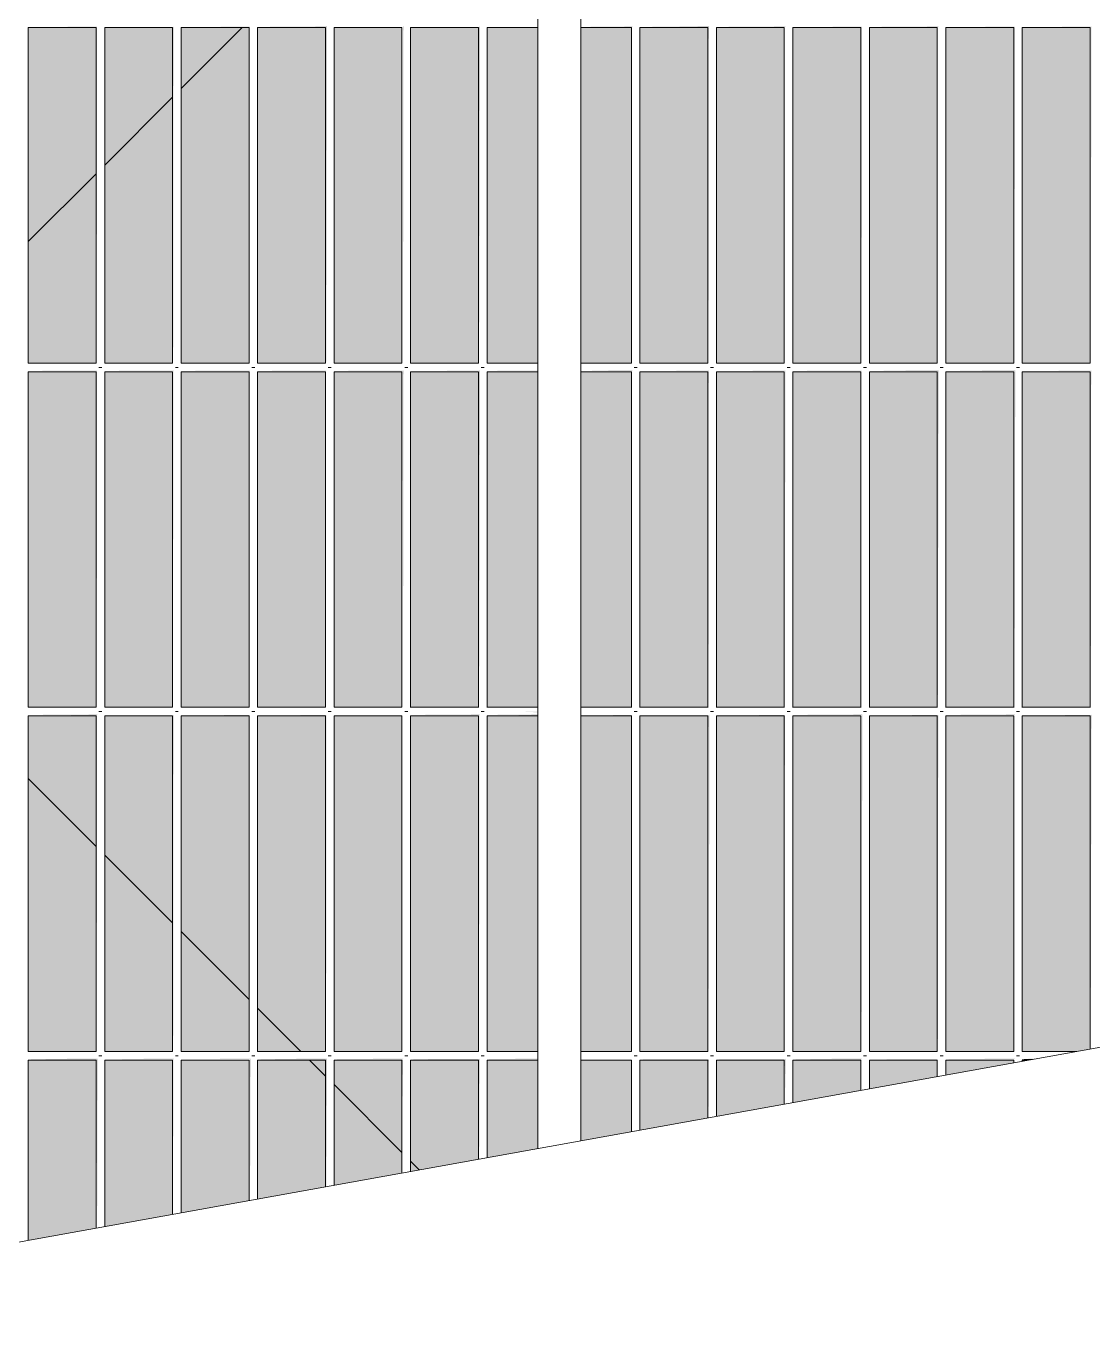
# Model space of a CAD drawing. Header units: metres. Extents: x -14 to 130, y -38 to 4.
# Drawn here: x 107.777 to 108.397, y -31.752 to -30.995 of the extents above; entities that cross this region are included whole.
import ezdxf

# ---------------------------------------------------------------- set-up
doc = ezdxf.new("R2010")
doc.units = ezdxf.units.M
doc.header["$MEASUREMENT"] = 0
for name, color, linetype in [('A-Ost_Ansicht Ost PP_2_110 Wand Aussen', 7, 'Continuous'), ('A-Ost_Ansicht Ost PP_2_140 Geländer transparent', 7, 'Continuous'), ('A-Ost_Ansicht Ost PP_2_717 Außen Ausstattung', 7, 'Continuous')]:
    doc.layers.add(name, color=color, linetype=linetype)

msp = doc.modelspace()

# ---------------------------------------------------------------- hatches: boundary and pattern name
at = {"layer": 'A-Ost_Ansicht Ost PP_2_140 Geländer transparent', "linetype": 'Continuous', "lineweight": 0, "true_color": 0x000000}
for points in [[(107.81784, -30.99623), (107.77837, -30.99623), (107.77837, -31.19123), (107.81784, -31.19123)], [(107.82284, -30.99623), (107.82284, -31.19123), (107.8623, -31.19123), (107.8623, -30.99623)], [(107.8673, -30.99623), (107.8673, -31.19123), (107.90677, -31.19123), (107.90677, -30.99623)], [(107.95123, -30.99623), (107.91177, -30.99623), (107.91177, -31.19123), (107.95123, -31.19123)], [(107.99569, -30.99623), (107.95623, -30.99623), (107.95623, -31.19123), (107.99569, -31.19123)], [(108.04016, -30.99623), (108.00069, -30.99623), (108.00069, -31.19123), (108.04016, -31.19123)], [(108.07461, -30.99623), (108.04516, -30.99623), (108.04516, -31.19123), (108.07461, -31.19123)], [(108.12909, -30.99623), (108.09963, -30.99623), (108.09963, -31.19123), (108.12909, -31.19123)], [(108.17355, -30.99623), (108.13409, -30.99623), (108.13409, -31.19123), (108.17355, -31.19123)], [(108.21802, -30.99623), (108.17855, -30.99623), (108.17855, -31.19123), (108.21802, -31.19123)], [(108.26248, -30.99623), (108.22302, -30.99623), (108.22302, -31.19123), (108.26248, -31.19123)], [(108.26748, -30.99623), (108.26748, -31.19123), (108.30694, -31.19123), (108.30694, -30.99623)], [(108.35141, -30.99623), (108.31194, -30.99623), (108.31194, -31.19123), (108.35141, -31.19123)], [(108.35641, -31.19123), (108.39587, -31.19123), (108.39587, -30.99623), (108.35641, -30.99623)], [(107.77837, -31.39123), (107.81784, -31.39123), (107.81784, -31.19623), (107.77837, -31.19623)], [(107.82284, -31.19623), (107.82284, -31.39123), (107.8623, -31.39123), (107.8623, -31.19623)], [(107.90677, -31.19623), (107.8673, -31.19623), (107.8673, -31.39123), (107.90677, -31.39123)], [(107.91177, -31.39123), (107.95123, -31.39123), (107.95123, -31.19623), (107.91177, -31.19623)], [(107.99569, -31.19623), (107.95623, -31.19623), (107.95623, -31.39123), (107.99569, -31.39123)], [(108.00069, -31.39123), (108.04016, -31.39123), (108.04016, -31.19623), (108.00069, -31.19623)], [(108.04516, -31.19623), (108.04516, -31.39123), (108.07461, -31.39123), (108.07461, -31.19623)], [(108.12909, -31.19623), (108.09963, -31.19623), (108.09963, -31.39123), (108.12909, -31.39123)], [(108.13409, -31.19623), (108.13409, -31.39123), (108.17355, -31.39123), (108.17355, -31.19623)], [(108.17855, -31.19623), (108.17855, -31.39123), (108.21802, -31.39123), (108.21802, -31.19623)], [(108.22302, -31.39123), (108.26248, -31.39123), (108.26248, -31.19623), (108.22302, -31.19623)], [(108.30694, -31.19623), (108.26748, -31.19623), (108.26748, -31.39123), (108.30694, -31.39123)], [(108.31194, -31.39123), (108.35141, -31.39123), (108.35141, -31.19623), (108.31194, -31.19623)], [(108.35641, -31.39123), (108.39587, -31.39123), (108.39587, -31.19623), (108.35641, -31.19623)], [(107.77837, -31.59123), (107.81784, -31.59123), (107.81784, -31.39623), (107.77837, -31.39623)], [(107.82284, -31.39623), (107.82284, -31.59123), (107.8623, -31.59123), (107.8623, -31.39623)], [(107.8673, -31.39623), (107.8673, -31.59123), (107.90677, -31.59123), (107.90677, -31.39623)], [(107.91177, -31.39623), (107.91177, -31.59123), (107.95123, -31.59123), (107.95123, -31.39623)], [(107.95623, -31.59123), (107.99569, -31.59123), (107.99569, -31.39623), (107.95623, -31.39623)], [(108.04016, -31.39623), (108.00069, -31.39623), (108.00069, -31.59123), (108.04016, -31.59123)], [(108.04516, -31.59123), (108.07461, -31.59123), (108.07461, -31.39623), (108.04516, -31.39623)], [(108.12909, -31.39623), (108.09963, -31.39623), (108.09963, -31.59123), (108.12909, -31.59123)], [(108.13409, -31.59123), (108.17355, -31.59123), (108.17355, -31.39623), (108.13409, -31.39623)], [(108.17855, -31.59123), (108.21802, -31.59123), (108.21802, -31.39623), (108.17855, -31.39623)], [(108.26248, -31.39623), (108.22302, -31.39623), (108.22302, -31.59123), (108.26248, -31.59123)], [(108.30694, -31.39623), (108.26748, -31.39623), (108.26748, -31.59123), (108.30694, -31.59123)], [(108.35141, -31.39623), (108.31194, -31.39623), (108.31194, -31.59123), (108.35141, -31.59123)], [(108.39587, -31.39623), (108.35641, -31.39623), (108.35641, -31.59123), (108.38786, -31.59123), (108.39587, -31.58979)], [(107.81784, -31.59623), (107.77837, -31.59623), (107.77837, -31.70094), (107.81784, -31.69383)], [(107.82284, -31.59623), (107.82284, -31.69293), (107.8623, -31.68583), (107.8623, -31.59623)], [(107.90677, -31.59623), (107.8673, -31.59623), (107.8673, -31.68493), (107.90677, -31.67783)], [(107.95123, -31.59623), (107.91177, -31.59623), (107.91177, -31.67693), (107.95123, -31.66982)], [(107.95623, -31.59623), (107.95623, -31.66892), (107.99569, -31.66182), (107.99569, -31.59623)], [(108.00069, -31.59623), (108.00069, -31.66092), (108.04016, -31.65382), (108.04016, -31.59623)], [(108.04516, -31.59623), (108.04516, -31.65292), (108.07461, -31.64761), (108.07461, -31.59623)], [(108.09963, -31.64311), (108.12909, -31.63781), (108.12909, -31.59623), (108.09963, -31.59623)], [(108.17355, -31.59623), (108.13409, -31.59623), (108.13409, -31.63691), (108.17355, -31.6298)], [(108.21802, -31.59623), (108.17855, -31.59623), (108.17855, -31.6289), (108.21802, -31.6218)], [(108.22302, -31.6209), (108.26248, -31.6138), (108.26248, -31.59623), (108.22302, -31.59623)], [(108.26748, -31.59623), (108.26748, -31.6129), (108.30694, -31.60579), (108.30694, -31.59623)], [(108.35141, -31.59623), (108.31194, -31.59623), (108.31194, -31.60489), (108.35141, -31.59779)], [(108.35641, -31.59623), (108.35641, -31.59689), (108.36008, -31.59623)]]:
    msp.add_hatch(color=18, dxfattribs=at).paths.add_polyline_path(points)
at = {"layer": 'A-Ost_Ansicht Ost PP_2_717 Außen Ausstattung', "linetype": 'Continuous', "lineweight": 0, "true_color": 0x000000}
for points in [[(107.77748, -30.99534), (107.81842, -30.99564)], [(107.81842, -30.99564), (107.77779, -30.99564), (107.81817, -30.99589)], [(107.77804, -30.99589), (107.81799, -30.99608)], [(107.81799, -30.99608), (107.77822, -30.99608), (107.81788, -30.99619)], [(107.81788, -30.99619), (107.81788, -31.19127), (107.81799, -30.99608)], [(107.81799, -30.99608), (107.81799, -31.19138), (107.81817, -30.99589)], [(107.81817, -30.99589), (107.81817, -31.19156), (107.81842, -30.99564)], [(107.81873, -30.99534), (107.81842, -31.19181)], [(107.82194, -30.99534), (107.86289, -30.99564)], [(107.82225, -30.99564), (107.86264, -30.99589)], [(107.8225, -30.99589), (107.86245, -30.99608)], [(107.82269, -30.99608), (107.86234, -30.99619)], [(107.86234, -31.19127), (107.86245, -30.99608)], [(107.86245, -30.99608), (107.86245, -31.19138), (107.86264, -30.99589)], [(107.86264, -30.99589), (107.86264, -31.19156), (107.86289, -30.99564)], [(107.86289, -31.19181), (107.86319, -30.99534)], [(107.86641, -30.99534), (107.90735, -30.99564)], [(107.90735, -30.99564), (107.86672, -30.99564), (107.9071, -30.99589)], [(107.9071, -30.99589), (107.86697, -30.99589), (107.90692, -30.99608)], [(107.90692, -30.99608), (107.86715, -30.99608), (107.9068, -30.99619)], [(107.9068, -31.19127), (107.90692, -30.99608)], [(107.9071, -30.99589), (107.90692, -31.19138)], [(107.90735, -30.99564), (107.9071, -31.19156)], [(107.90766, -30.99534), (107.90735, -31.19181)], [(107.95212, -30.99534), (107.91087, -30.99534), (107.95181, -30.99564)], [(107.91118, -30.99564), (107.95156, -30.99589)], [(107.91143, -30.99589), (107.95138, -30.99608)], [(107.95138, -30.99608), (107.91161, -30.99608), (107.95127, -30.99619)], [(107.95127, -31.19127), (107.95138, -30.99608)], [(107.95138, -30.99608), (107.95138, -31.19138), (107.95156, -30.99589)], [(107.95156, -30.99589), (107.95156, -31.19156), (107.95181, -30.99564)], [(107.95181, -30.99564), (107.95181, -31.19181), (107.95212, -30.99534)], [(107.95534, -30.99534), (107.99628, -30.99564)], [(107.95564, -30.99564), (107.99603, -30.99589)], [(107.95589, -30.99589), (107.99584, -30.99608)], [(107.95608, -30.99608), (107.99573, -30.99619)], [(107.99573, -30.99619), (107.99573, -31.19127), (107.99584, -30.99608)], [(107.99603, -30.99589), (107.99584, -31.19138)], [(107.99628, -30.99564), (107.99603, -31.19156)], [(107.99628, -30.99564), (107.99628, -31.19181), (107.99659, -30.99534)], [(107.9998, -30.99534), (108.04074, -30.99564)], [(108.00011, -30.99564), (108.04049, -30.99589)], [(108.00036, -30.99589), (108.04031, -30.99608)], [(108.00054, -30.99608), (108.0402, -30.99619)], [(108.0402, -30.99619), (108.0402, -31.19127), (108.04031, -30.99608)], [(108.04049, -30.99589), (108.04031, -31.19138)], [(108.04049, -30.99589), (108.04049, -31.19156), (108.04074, -30.99564)], [(108.04074, -30.99564), (108.04074, -31.19181), (108.04105, -30.99534)], [(108.04426, -30.99534), (108.07461, -30.99564)], [(108.04457, -30.99564), (108.07461, -30.99589)], [(108.07461, -30.99589), (108.04482, -30.99589), (108.07461, -30.99608)], [(108.04501, -30.99608), (108.07461, -30.99619)], [(108.12998, -30.99534), (108.09962, -30.99534), (108.12967, -30.99564)], [(108.09962, -30.99564), (108.12942, -30.99589)], [(108.12942, -30.99589), (108.09962, -30.99589), (108.12924, -30.99608)], [(108.09962, -30.99608), (108.12913, -30.99619)], [(108.12924, -30.99608), (108.12913, -31.19127)], [(108.12924, -31.19138), (108.12942, -30.99589)], [(108.12967, -30.99564), (108.12942, -31.19156)], [(108.12998, -30.99534), (108.12967, -31.19181)], [(108.17444, -30.99534), (108.13319, -30.99534), (108.17414, -30.99564)], [(108.17414, -30.99564), (108.1335, -30.99564), (108.17389, -30.99589)], [(108.13375, -30.99589), (108.1737, -30.99608)], [(108.13394, -30.99608), (108.17359, -30.99619)], [(108.1737, -30.99608), (108.17359, -31.19127)], [(108.1737, -30.99608), (108.1737, -31.19138), (108.17389, -30.99589)], [(108.17389, -30.99589), (108.17389, -31.19156), (108.17414, -30.99564)], [(108.17414, -31.19181), (108.17444, -30.99534)], [(108.21891, -30.99534), (108.17766, -30.99534), (108.2186, -30.99564)], [(108.17797, -30.99564), (108.21835, -30.99589)], [(108.17822, -30.99589), (108.21817, -30.99608)], [(108.21817, -30.99608), (108.1784, -30.99608), (108.21805, -30.99619)], [(108.21805, -31.19127), (108.21817, -30.99608)], [(108.21835, -30.99589), (108.21817, -31.19138)], [(108.2186, -30.99564), (108.21835, -31.19156)], [(108.21891, -30.99534), (108.2186, -31.19181)], [(108.22212, -30.99534), (108.26306, -30.99564)], [(108.26306, -30.99564), (108.22243, -30.99564), (108.26281, -30.99589)], [(108.26281, -30.99589), (108.22268, -30.99589), (108.26263, -30.99608)], [(108.22286, -30.99608), (108.26252, -30.99619)], [(108.26252, -31.19127), (108.26263, -30.99608)], [(108.26263, -30.99608), (108.26263, -31.19138), (108.26281, -30.99589)], [(108.26281, -30.99589), (108.26281, -31.19156), (108.26306, -30.99564)], [(108.26306, -31.19181), (108.26337, -30.99534)], [(108.30784, -30.99534), (108.26659, -30.99534), (108.30753, -30.99564)], [(108.26689, -30.99564), (108.30728, -30.99589)], [(108.30728, -30.99589), (108.26714, -30.99589), (108.30709, -30.99608)], [(108.26733, -30.99608), (108.30698, -30.99619)], [(108.30698, -31.19127), (108.30709, -30.99608)], [(108.30728, -30.99589), (108.30709, -31.19138)], [(108.30753, -30.99564), (108.30728, -31.19156)], [(108.30784, -30.99534), (108.30753, -31.19181)], [(108.31105, -30.99534), (108.35199, -30.99564)], [(108.35199, -30.99564), (108.31136, -30.99564), (108.35174, -30.99589)], [(108.35174, -30.99589), (108.31161, -30.99589), (108.35156, -30.99608)], [(108.35156, -30.99608), (108.31179, -30.99608), (108.35145, -30.99619)], [(108.35145, -31.19127), (108.35156, -30.99608)], [(108.35156, -30.99608), (108.35156, -31.19138), (108.35174, -30.99589)], [(108.35174, -30.99589), (108.35174, -31.19156), (108.35199, -30.99564)], [(108.35199, -31.19181), (108.3523, -30.99534)], [(108.35551, -30.99534), (108.39646, -30.99564)], [(108.39646, -30.99564), (108.35582, -30.99564), (108.39621, -30.99589)], [(108.39621, -30.99589), (108.35607, -30.99589), (108.39602, -30.99608)], [(108.35626, -30.99608), (108.39591, -30.99619)], [(108.39602, -30.99608), (108.39591, -31.19127)], [(108.39621, -30.99589), (108.39602, -31.19138)], [(108.39646, -30.99564), (108.39621, -31.19156)], [(108.39646, -30.99564), (108.39646, -31.19181), (108.39676, -30.99534)], [(108.06254, -31.19127), (108.07461, -31.19138)], [(108.06296, -31.19138), (108.07461, -31.19156)], [(108.06335, -31.19156), (108.07461, -31.19181)], [(108.06371, -31.19181), (108.07461, -31.19212)], [(108.06402, -31.19212), (108.07461, -31.19248)], [(108.06427, -31.19248), (108.07461, -31.19287)], [(108.06445, -31.19287), (108.07461, -31.1933)], [(108.06456, -31.1933), (108.07461, -31.19373)], [(108.06456, -31.19416), (108.07461, -31.19458)], [(108.0646, -31.19373), (108.07461, -31.19416)], [(107.77748, -31.19534), (107.81842, -31.19564)], [(107.81842, -31.19564), (107.77779, -31.19564), (107.81817, -31.19589)], [(107.81817, -31.19589), (107.77804, -31.19589), (107.81799, -31.19608)], [(107.81799, -31.19608), (107.77822, -31.19608), (107.81788, -31.19619)], [(107.81788, -31.39127), (107.81799, -31.19608)], [(107.81799, -31.19608), (107.81799, -31.39138), (107.81817, -31.19589)], [(107.81817, -31.19589), (107.81817, -31.39156), (107.81842, -31.19564)], [(107.81873, -31.19534), (107.81842, -31.39181)], [(107.82194, -31.19534), (107.86289, -31.19564)], [(107.86289, -31.19564), (107.82225, -31.19564), (107.86264, -31.19589)], [(107.86264, -31.19589), (107.8225, -31.19589), (107.86245, -31.19608)], [(107.86245, -31.19608), (107.82269, -31.19608), (107.86234, -31.19619)], [(107.86245, -31.19608), (107.86234, -31.39127)], [(107.86264, -31.19589), (107.86245, -31.39138)], [(107.86289, -31.19564), (107.86264, -31.39156)], [(107.86289, -31.19564), (107.86289, -31.39181), (107.86319, -31.19534)], [(107.86641, -31.19534), (107.90735, -31.19564)], [(107.90735, -31.19564), (107.86672, -31.19564), (107.9071, -31.19589)], [(107.9071, -31.19589), (107.86697, -31.19589), (107.90692, -31.19608)], [(107.90692, -31.19608), (107.86715, -31.19608), (107.9068, -31.19619)], [(107.9068, -31.39127), (107.90692, -31.19608)], [(107.90692, -31.19608), (107.90692, -31.39138), (107.9071, -31.19589)], [(107.90735, -31.19564), (107.9071, -31.39156)], [(107.90735, -31.39181), (107.90766, -31.19534)], [(107.91087, -31.19534), (107.95181, -31.19564)], [(107.95181, -31.19564), (107.91118, -31.19564), (107.95156, -31.19589)], [(107.91143, -31.19589), (107.95138, -31.19608)], [(107.91161, -31.19608), (107.95127, -31.19619)], [(107.95127, -31.39127), (107.95138, -31.19608)], [(107.95138, -31.19608), (107.95138, -31.39138), (107.95156, -31.19589)], [(107.95156, -31.39156), (107.95181, -31.19564)], [(107.95181, -31.39181), (107.95212, -31.19534)], [(107.95534, -31.19534), (107.99628, -31.19564)], [(107.99628, -31.19564), (107.95564, -31.19564), (107.99603, -31.19589)], [(107.99603, -31.19589), (107.95589, -31.19589), (107.99584, -31.19608)], [(107.99584, -31.19608), (107.95608, -31.19608), (107.99573, -31.19619)], [(107.99573, -31.39127), (107.99584, -31.19608)], [(107.99584, -31.39138), (107.99603, -31.19589)], [(107.99603, -31.19589), (107.99603, -31.39156), (107.99628, -31.19564)], [(107.99628, -31.19564), (107.99628, -31.39181), (107.99659, -31.19534)], [(108.04105, -31.19534), (107.9998, -31.19534), (108.04074, -31.19564)], [(108.00011, -31.19564), (108.04049, -31.19589)], [(108.00036, -31.19589), (108.04031, -31.19608)], [(108.00054, -31.19608), (108.0402, -31.19619)], [(108.04031, -31.19608), (108.0402, -31.39127)], [(108.04049, -31.19589), (108.04031, -31.39138)], [(108.04049, -31.19589), (108.04049, -31.39156), (108.04074, -31.19564)], [(108.04074, -31.19564), (108.04074, -31.39181), (108.04105, -31.19534)], [(108.04426, -31.19534), (108.07461, -31.19564)], [(108.07461, -31.19564), (108.04457, -31.19564), (108.07461, -31.19589)], [(108.07461, -31.19589), (108.04482, -31.19589), (108.07461, -31.19608)], [(108.07461, -31.19608), (108.04501, -31.19608), (108.07461, -31.19619)], [(108.06426, -31.19498), (108.07462, -31.19533)], [(108.06445, -31.19458), (108.07461, -31.19498)], [(108.12998, -31.19534), (108.09962, -31.19534), (108.12967, -31.19564)], [(108.12967, -31.19564), (108.09962, -31.19564), (108.12942, -31.19589)], [(108.12942, -31.19589), (108.09962, -31.19589), (108.12924, -31.19608)], [(108.12924, -31.19608), (108.09962, -31.19608), (108.12913, -31.19619)], [(108.12913, -31.19619), (108.12913, -31.39127), (108.12924, -31.19608)], [(108.12924, -31.19608), (108.12924, -31.39138), (108.12942, -31.19589)], [(108.12967, -31.19564), (108.12942, -31.39156)], [(108.12967, -31.39181), (108.12998, -31.19534)], [(108.17444, -31.19534), (108.13319, -31.19534), (108.17414, -31.19564)], [(108.1335, -31.19564), (108.17389, -31.19589)], [(108.13375, -31.19589), (108.1737, -31.19608)], [(108.13394, -31.19608), (108.17359, -31.19619)], [(108.17359, -31.39127), (108.1737, -31.19608)], [(108.17389, -31.19589), (108.1737, -31.39138)], [(108.17389, -31.19589), (108.17389, -31.39156), (108.17414, -31.19564)], [(108.17414, -31.39181), (108.17444, -31.19534)], [(108.21891, -31.19534), (108.17766, -31.19534), (108.2186, -31.19564)], [(108.17797, -31.19564), (108.21835, -31.19589)], [(108.21835, -31.19589), (108.17822, -31.19589), (108.21817, -31.19608)], [(108.21817, -31.19608), (108.1784, -31.19608), (108.21805, -31.19619)], [(108.21805, -31.19619), (108.21805, -31.39127), (108.21817, -31.19608)], [(108.21835, -31.19589), (108.21817, -31.39138)], [(108.21835, -31.19589), (108.21835, -31.39156), (108.2186, -31.19564)], [(108.21891, -31.19534), (108.2186, -31.39181)], [(108.22212, -31.19534), (108.26306, -31.19564)], [(108.26306, -31.19564), (108.22243, -31.19564), (108.26281, -31.19589)], [(108.22268, -31.19589), (108.26263, -31.19608)], [(108.26263, -31.19608), (108.22286, -31.19608), (108.26252, -31.19619)], [(108.26252, -31.19619), (108.26252, -31.39127), (108.26263, -31.19608)], [(108.26263, -31.19608), (108.26263, -31.39138), (108.26281, -31.19589)], [(108.26306, -31.19564), (108.26281, -31.39156)], [(108.26306, -31.39181), (108.26337, -31.19534)], [(108.30784, -31.19534), (108.26659, -31.19534), (108.30753, -31.19564)], [(108.30753, -31.19564), (108.26689, -31.19564), (108.30728, -31.19589)], [(108.26714, -31.19589), (108.30709, -31.19608)], [(108.26733, -31.19608), (108.30698, -31.19619)], [(108.30698, -31.39127), (108.30709, -31.19608)], [(108.30728, -31.19589), (108.30709, -31.39138)], [(108.30728, -31.19589), (108.30728, -31.39156), (108.30753, -31.19564)], [(108.30753, -31.19564), (108.30753, -31.39181), (108.30784, -31.19534)], [(108.3523, -31.19534), (108.31105, -31.19534), (108.35199, -31.19564)], [(108.35199, -31.19564), (108.31136, -31.19564), (108.35174, -31.19589)], [(108.35174, -31.19589), (108.31161, -31.19589), (108.35156, -31.19608)], [(108.35156, -31.19608), (108.31179, -31.19608), (108.35145, -31.19619)], [(108.35145, -31.39127), (108.35156, -31.19608)], [(108.35156, -31.19608), (108.35156, -31.39138), (108.35174, -31.19589)], [(108.35174, -31.39156), (108.35199, -31.19564)], [(108.35199, -31.19564), (108.35199, -31.39181), (108.3523, -31.19534)], [(108.39676, -31.19534), (108.35551, -31.19534), (108.39646, -31.19564)], [(108.35582, -31.19564), (108.39621, -31.19589)], [(108.39621, -31.19589), (108.35607, -31.19589), (108.39602, -31.19608)], [(108.39602, -31.19608), (108.35626, -31.19608), (108.39591, -31.19619)], [(108.39591, -31.19619), (108.39591, -31.39127), (108.39602, -31.19608)], [(108.39621, -31.19589), (108.39602, -31.39138)], [(108.39621, -31.19589), (108.39621, -31.39156), (108.39646, -31.19564)], [(108.39646, -31.39181), (108.39676, -31.19534)], [(107.81873, -31.39534), (107.77748, -31.39534), (107.81842, -31.39564)], [(107.81842, -31.39564), (107.77779, -31.39564), (107.81817, -31.39589)], [(107.77804, -31.39589), (107.81799, -31.39608)], [(107.81799, -31.39608), (107.77822, -31.39608), (107.81788, -31.39619)], [(107.81788, -31.39619), (107.81788, -31.59127), (107.81799, -31.39608)], [(107.81799, -31.59138), (107.81817, -31.39589)], [(107.81817, -31.39589), (107.81817, -31.59156), (107.81842, -31.39564)], [(107.81873, -31.39534), (107.81842, -31.59181)], [(107.82194, -31.39534), (107.86289, -31.39564)], [(107.82225, -31.39564), (107.86264, -31.39589)], [(107.8225, -31.39589), (107.86245, -31.39608)], [(107.86245, -31.39608), (107.82269, -31.39608), (107.86234, -31.39619)], [(107.86234, -31.39619), (107.86234, -31.59127), (107.86245, -31.39608)], [(107.86245, -31.59138), (107.86264, -31.39589)], [(107.86264, -31.39589), (107.86264, -31.59156), (107.86289, -31.39564)], [(107.86289, -31.59181), (107.86319, -31.39534)], [(107.86641, -31.39534), (107.90735, -31.39564)], [(107.90735, -31.39564), (107.86672, -31.39564), (107.9071, -31.39589)], [(107.9071, -31.39589), (107.86697, -31.39589), (107.90692, -31.39608)], [(107.86715, -31.39608), (107.9068, -31.39619)], [(107.9068, -31.39619), (107.9068, -31.59127), (107.90692, -31.39608)], [(107.90692, -31.59138), (107.9071, -31.39589)], [(107.90735, -31.39564), (107.9071, -31.59156)], [(107.90766, -31.39534), (107.90735, -31.59181)], [(107.91087, -31.39534), (107.95181, -31.39564)], [(107.95181, -31.39564), (107.91118, -31.39564), (107.95156, -31.39589)], [(107.95156, -31.39589), (107.91143, -31.39589), (107.95138, -31.39608)], [(107.95138, -31.39608), (107.91161, -31.39608), (107.95127, -31.39619)], [(107.95127, -31.39619), (107.95127, -31.59127), (107.95138, -31.39608)], [(107.95138, -31.59138), (107.95156, -31.39589)], [(107.95156, -31.39589), (107.95156, -31.59156), (107.95181, -31.39564)], [(107.95212, -31.39534), (107.95181, -31.59181)], [(107.95534, -31.39534), (107.99628, -31.39564)], [(107.95564, -31.39564), (107.99603, -31.39589)], [(107.99603, -31.39589), (107.95589, -31.39589), (107.99584, -31.39608)], [(107.95608, -31.39608), (107.99573, -31.39619)], [(107.99573, -31.59127), (107.99584, -31.39608)], [(107.99584, -31.59138), (107.99603, -31.39589)], [(107.99628, -31.39564), (107.99603, -31.59156)], [(107.99659, -31.39534), (107.99628, -31.59181)], [(108.04105, -31.39534), (107.9998, -31.39534), (108.04074, -31.39564)], [(108.00011, -31.39564), (108.04049, -31.39589)], [(108.04049, -31.39589), (108.00036, -31.39589), (108.04031, -31.39608)], [(108.04031, -31.39608), (108.00054, -31.39608), (108.0402, -31.39619)], [(108.0402, -31.39619), (108.0402, -31.59127), (108.04031, -31.39608)], [(108.04049, -31.39589), (108.04031, -31.59138)], [(108.04049, -31.39589), (108.04049, -31.59156), (108.04074, -31.39564)], [(108.04074, -31.59181), (108.04105, -31.39534)], [(108.07461, -31.39534), (108.04426, -31.39534), (108.07461, -31.39564)], [(108.07461, -31.39564), (108.04457, -31.39564), (108.07461, -31.39589)], [(108.04482, -31.39589), (108.07461, -31.39608)], [(108.07461, -31.39608), (108.04501, -31.39608), (108.07461, -31.39619)], [(108.06254, -31.39127), (108.07461, -31.39138)], [(108.06296, -31.39138), (108.07461, -31.39156)], [(108.06335, -31.39156), (108.07461, -31.39181)], [(108.06371, -31.39181), (108.07461, -31.39212)], [(108.06402, -31.39212), (108.07461, -31.39248)], [(108.06427, -31.39248), (108.07461, -31.39287)], [(108.06427, -31.39498), (108.07461, -31.39533)], [(108.06445, -31.39287), (108.07461, -31.3933)], [(108.06445, -31.39458), (108.07461, -31.39498)], [(108.06456, -31.39416), (108.07461, -31.39458)], [(108.06456, -31.3933), (108.07461, -31.39373)], [(108.07461, -31.39373), (108.0646, -31.39373), (108.07461, -31.39416)], [(108.09962, -31.39534), (108.12967, -31.39564)], [(108.12967, -31.39564), (108.09962, -31.39564), (108.12942, -31.39589)], [(108.09962, -31.39589), (108.12924, -31.39608)], [(108.09962, -31.39608), (108.12913, -31.39619)], [(108.12913, -31.59127), (108.12924, -31.39608)], [(108.12924, -31.39608), (108.12924, -31.59138), (108.12942, -31.39589)], [(108.12942, -31.59156), (108.12967, -31.39564)], [(108.12967, -31.59181), (108.12998, -31.39534)], [(108.13319, -31.39534), (108.17414, -31.39564)], [(108.1335, -31.39564), (108.17389, -31.39589)], [(108.17389, -31.39589), (108.13375, -31.39589), (108.1737, -31.39608)], [(108.13394, -31.39608), (108.17359, -31.39619)], [(108.17359, -31.39619), (108.17359, -31.59127), (108.1737, -31.39608)], [(108.17389, -31.39589), (108.1737, -31.59138)], [(108.17389, -31.39589), (108.17389, -31.59156), (108.17414, -31.39564)], [(108.17414, -31.39564), (108.17414, -31.59181), (108.17444, -31.39534)], [(108.17766, -31.39534), (108.2186, -31.39564)], [(108.2186, -31.39564), (108.17797, -31.39564), (108.21835, -31.39589)], [(108.17822, -31.39589), (108.21817, -31.39608)], [(108.21817, -31.39608), (108.1784, -31.39608), (108.21805, -31.39619)], [(108.21805, -31.59127), (108.21817, -31.39608)], [(108.21817, -31.39608), (108.21817, -31.59138), (108.21835, -31.39589)], [(108.21835, -31.59156), (108.2186, -31.39564)], [(108.21891, -31.39534), (108.2186, -31.59181)], [(108.26337, -31.39534), (108.22212, -31.39534), (108.26306, -31.39564)], [(108.22243, -31.39564), (108.26281, -31.39589)], [(108.22268, -31.39589), (108.26263, -31.39608)], [(108.26263, -31.39608), (108.22286, -31.39608), (108.26252, -31.39619)], [(108.26252, -31.59127), (108.26263, -31.39608)], [(108.26263, -31.59138), (108.26281, -31.39589)], [(108.26281, -31.59156), (108.26306, -31.39564)], [(108.26306, -31.39564), (108.26306, -31.59181), (108.26337, -31.39534)], [(108.26659, -31.39534), (108.30753, -31.39564)], [(108.30753, -31.39564), (108.26689, -31.39564), (108.30728, -31.39589)], [(108.30728, -31.39589), (108.26714, -31.39589), (108.30709, -31.39608)], [(108.26733, -31.39608), (108.30698, -31.39619)], [(108.30698, -31.39619), (108.30698, -31.59127), (108.30709, -31.39608)], [(108.30728, -31.39589), (108.30709, -31.59138)], [(108.30728, -31.39589), (108.30728, -31.59156), (108.30753, -31.39564)], [(108.30753, -31.59181), (108.30784, -31.39534)], [(108.3523, -31.39534), (108.31105, -31.39534), (108.35199, -31.39564)], [(108.31136, -31.39564), (108.35174, -31.39589)], [(108.35174, -31.39589), (108.31161, -31.39589), (108.35156, -31.39608)], [(108.35156, -31.39608), (108.31179, -31.39608), (108.35145, -31.39619)], [(108.35145, -31.59127), (108.35156, -31.39608)], [(108.35174, -31.39589), (108.35156, -31.59138)], [(108.35199, -31.39564), (108.35174, -31.59156)], [(108.35199, -31.59181), (108.3523, -31.39534)], [(108.35551, -31.39534), (108.39646, -31.39564)], [(108.39646, -31.39564), (108.35582, -31.39564), (108.39621, -31.39589)], [(108.35607, -31.39589), (108.39602, -31.39608)], [(108.39602, -31.39608), (108.35626, -31.39608), (108.39591, -31.39619)], [(108.39591, -31.58978), (108.39602, -31.39608)], [(108.39602, -31.39608), (108.39602, -31.58976), (108.39621, -31.39589)], [(108.39621, -31.39589), (108.39621, -31.58973), (108.39646, -31.39564)], [(108.39646, -31.39564), (108.39646, -31.58968), (108.39676, -31.39534)], [(107.81873, -31.59534), (107.77748, -31.59534), (107.81842, -31.59564)], [(107.81842, -31.59564), (107.77779, -31.59564), (107.81817, -31.59589)], [(107.81817, -31.59589), (107.81817, -31.69377), (107.81842, -31.59564)], [(107.81842, -31.59564), (107.81842, -31.69373), (107.81873, -31.59534)], [(107.86319, -31.59534), (107.82194, -31.59534), (107.86289, -31.59564)], [(107.86289, -31.59564), (107.82225, -31.59564), (107.86264, -31.59589)], [(107.86289, -31.59564), (107.86264, -31.68577)], [(107.86289, -31.59564), (107.86289, -31.68572), (107.86319, -31.59534)], [(107.90766, -31.59534), (107.86641, -31.59534), (107.90735, -31.59564)], [(107.86672, -31.59564), (107.9071, -31.59589)], [(107.90735, -31.59564), (107.9071, -31.67777)], [(107.90735, -31.59564), (107.90735, -31.67772), (107.90766, -31.59534)], [(107.95212, -31.59534), (107.91087, -31.59534), (107.95181, -31.59564)], [(107.95181, -31.59564), (107.91118, -31.59564), (107.95156, -31.59589)], [(107.95156, -31.59589), (107.95156, -31.66976), (107.95181, -31.59564)], [(107.95181, -31.59564), (107.95181, -31.66972), (107.95212, -31.59534)], [(107.99659, -31.59534), (107.95534, -31.59534), (107.99628, -31.59564)], [(107.95564, -31.59564), (107.99603, -31.59589)], [(107.99603, -31.59589), (107.99603, -31.66176), (107.99628, -31.59564)], [(107.99659, -31.59534), (107.99628, -31.66171)], [(107.9998, -31.59534), (108.04074, -31.59564)], [(108.04074, -31.59564), (108.00011, -31.59564), (108.04049, -31.59589)], [(108.04074, -31.59564), (108.04049, -31.65375)], [(108.04074, -31.59564), (108.04074, -31.65371), (108.04105, -31.59534)], [(108.07461, -31.59534), (108.04426, -31.59534), (108.07461, -31.59564)], [(108.04457, -31.59564), (108.07461, -31.59589)], [(108.06254, -31.59127), (108.07461, -31.59138)], [(108.06296, -31.59138), (108.07461, -31.59156)], [(108.06335, -31.59156), (108.07461, -31.59181)], [(108.06371, -31.59181), (108.07461, -31.59212)], [(108.06402, -31.59212), (108.07461, -31.59248)], [(108.06427, -31.59248), (108.07461, -31.59287)], [(108.06427, -31.59498), (108.07461, -31.59534)], [(108.06445, -31.59287), (108.07461, -31.5933)], [(108.06445, -31.59458), (108.07461, -31.59498)], [(108.06456, -31.5933), (108.07461, -31.59373)], [(108.06456, -31.59416), (108.07461, -31.59458)], [(108.0646, -31.59373), (108.07461, -31.59416)], [(108.09962, -31.59534), (108.12967, -31.59564)], [(108.09962, -31.59564), (108.12942, -31.59589)], [(108.12942, -31.63775), (108.12967, -31.59564)], [(108.12967, -31.6377), (108.12998, -31.59534)], [(108.13319, -31.59534), (108.17414, -31.59564)], [(108.1335, -31.59564), (108.17389, -31.59589)], [(108.17389, -31.59589), (108.17389, -31.62974), (108.17414, -31.59564)], [(108.17444, -31.59534), (108.17414, -31.6297)], [(108.17766, -31.59534), (108.2186, -31.59564)], [(108.17797, -31.59564), (108.21835, -31.59589)], [(108.21835, -31.59589), (108.21835, -31.62174), (108.2186, -31.59564)], [(108.2186, -31.59564), (108.2186, -31.6217), (108.21891, -31.59534)], [(108.26337, -31.59534), (108.22212, -31.59534), (108.26306, -31.59564)], [(108.26306, -31.59564), (108.22243, -31.59564), (108.26281, -31.59589)], [(108.26281, -31.61374), (108.26306, -31.59564)], [(108.26306, -31.61369), (108.26337, -31.59534)], [(108.26659, -31.59534), (108.30753, -31.59564)], [(108.30753, -31.59564), (108.26689, -31.59564), (108.30728, -31.59589)], [(108.30728, -31.60573), (108.30753, -31.59564)], [(108.30753, -31.60569), (108.30784, -31.59534)], [(108.3523, -31.59534), (108.31105, -31.59534), (108.35199, -31.59564)], [(108.31136, -31.59564), (108.35174, -31.59589)], [(108.35174, -31.59773), (108.35199, -31.59564)], [(108.35199, -31.59768), (108.3523, -31.59534)], [(108.36504, -31.59534), (108.35551, -31.59534), (108.36333, -31.59564)], [(108.35582, -31.59564), (108.36194, -31.59589), (108.36333, -31.59564)], [(107.81817, -31.59589), (107.77804, -31.59589), (107.81799, -31.59608)], [(107.81799, -31.59608), (107.77822, -31.59608), (107.81788, -31.59619)], [(107.81788, -31.59619), (107.81788, -31.69383), (107.81799, -31.59608)], [(107.81799, -31.59608), (107.81799, -31.69381), (107.81817, -31.59589)], [(107.8225, -31.59589), (107.86245, -31.59608)], [(107.86245, -31.59608), (107.82269, -31.59608), (107.86234, -31.59619)], [(107.86234, -31.59619), (107.86234, -31.68582), (107.86245, -31.59608)], [(107.86245, -31.59608), (107.86245, -31.6858), (107.86264, -31.59589)], [(107.86697, -31.59589), (107.90692, -31.59608)], [(107.86715, -31.59608), (107.9068, -31.59619)], [(107.9068, -31.59619), (107.9068, -31.67782), (107.90692, -31.59608)], [(107.90692, -31.59608), (107.90692, -31.6778), (107.9071, -31.59589)], [(107.95156, -31.59589), (107.91143, -31.59589), (107.95138, -31.59608)], [(107.95138, -31.59608), (107.91161, -31.59608), (107.95127, -31.59619)], [(107.95127, -31.59619), (107.95127, -31.66982), (107.95138, -31.59608)], [(107.95138, -31.59608), (107.95138, -31.6698), (107.95156, -31.59589)], [(107.99603, -31.59589), (107.95589, -31.59589), (107.99584, -31.59608)], [(107.99584, -31.59608), (107.95608, -31.59608), (107.99573, -31.59619)], [(107.99573, -31.59619), (107.99573, -31.66181), (107.99584, -31.59608)], [(107.99584, -31.59608), (107.99584, -31.66179), (107.99603, -31.59589)], [(108.04049, -31.59589), (108.00036, -31.59589), (108.04031, -31.59608)], [(108.04031, -31.59608), (108.00054, -31.59608), (108.0402, -31.59619)], [(108.0402, -31.59619), (108.0402, -31.65381), (108.04031, -31.59608)], [(108.04031, -31.59608), (108.04031, -31.65379), (108.04049, -31.59589)], [(108.07461, -31.59589), (108.04482, -31.59589), (108.07461, -31.59608)], [(108.07461, -31.59608), (108.04501, -31.59608), (108.07461, -31.59619)], [(108.09962, -31.59589), (108.12924, -31.59608)], [(108.09962, -31.59608), (108.12913, -31.59619)], [(108.12913, -31.59619), (108.12913, -31.6378), (108.12924, -31.59608)], [(108.12924, -31.63778), (108.12942, -31.59589)], [(108.17389, -31.59589), (108.13375, -31.59589), (108.1737, -31.59608)], [(108.1737, -31.59608), (108.13394, -31.59608), (108.17359, -31.59619)], [(108.17359, -31.59619), (108.17359, -31.6298), (108.1737, -31.59608)], [(108.1737, -31.59608), (108.1737, -31.62978), (108.17389, -31.59589)], [(108.21835, -31.59589), (108.17822, -31.59589), (108.21817, -31.59608)], [(108.21817, -31.59608), (108.1784, -31.59608), (108.21805, -31.59619)], [(108.21805, -31.59619), (108.21805, -31.62179), (108.21817, -31.59608)], [(108.21817, -31.59608), (108.21817, -31.62177), (108.21835, -31.59589)], [(108.26281, -31.59589), (108.22268, -31.59589), (108.26263, -31.59608)], [(108.22286, -31.59608), (108.26252, -31.59619)], [(108.26252, -31.61379), (108.26263, -31.59608)], [(108.26263, -31.61377), (108.26281, -31.59589)], [(108.26714, -31.59589), (108.30709, -31.59608)], [(108.26733, -31.59608), (108.30698, -31.59619)], [(108.30709, -31.59608), (108.30698, -31.60579)], [(108.30709, -31.60577), (108.30728, -31.59589)], [(108.35174, -31.59589), (108.31161, -31.59589), (108.35156, -31.59608)], [(108.31179, -31.59608), (108.35145, -31.59619)], [(108.35156, -31.59776), (108.35174, -31.59589)], [(108.35607, -31.59589), (108.36092, -31.59608), (108.36194, -31.59589)], [(108.35626, -31.59608), (108.36029, -31.59619), (108.36092, -31.59608)]]:
    msp.add_hatch(color=18, dxfattribs=at).paths.add_polyline_path(points)

# ---------------------------------------------------------------- linework, layer by layer
at = {"layer": 'A-Ost_Ansicht Ost PP_2_110 Wand Aussen', "color": 7, "linetype": 'Continuous', "lineweight": 18, "ltscale": 1000}
msp.add_line((111.6434, -31.00523), (107.49202, -31.75248), dxfattribs=at)
at = {"layer": 'A-Ost_Ansicht Ost PP_2_140 Geländer transparent', "color": 7, "linetype": 'Continuous', "lineweight": 18, "ltscale": 1000}
for p, q in [((107.90275, -30.99623), (107.8673, -31.03168)), ((107.8623, -31.03668), (107.82284, -31.07614)), ((107.81784, -31.08114), (107.77837, -31.12061)), ((107.81784, -31.4721), (107.77837, -31.43264)), ((107.8623, -31.51657), (107.82284, -31.4771)), ((107.90677, -31.56103), (107.8673, -31.52157)), ((107.93696, -31.59123), (107.91177, -31.56603)), ((107.95123, -31.6055), (107.94196, -31.59623)), ((107.99569, -31.64996), (107.95623, -31.6105)), ((108.00574, -31.66001), (108.00069, -31.65496))]:
    msp.add_line(p, q, dxfattribs=at)
at = {"layer": 'A-Ost_Ansicht Ost PP_2_717 Außen Ausstattung', "color": 7, "linetype": 'Continuous', "lineweight": 13, "ltscale": 1000}
for p, q in [((108.07461, -31.64761), (108.07461, -30.39373)), ((108.09961, -31.64311), (108.09961, -30.39373)), ((107.77837, -31.19124), (107.77837, -30.99621)), ((107.77837, -30.99623), (107.81784, -30.99623)), ((107.81784, -31.19124), (107.81784, -30.99621)), ((107.82284, -31.19124), (107.82284, -30.99621)), ((107.82284, -30.99623), (107.8623, -30.99623)), ((107.8623, -31.19124), (107.8623, -30.99621)), ((107.8673, -31.19124), (107.8673, -30.99621)), ((107.8673, -30.99623), (107.90677, -30.99623)), ((107.90677, -31.19124), (107.90677, -30.99621)), ((107.91177, -31.19124), (107.91177, -30.99621)), ((107.91177, -30.99623), (107.95123, -30.99623)), ((107.95123, -31.19125), (107.95123, -30.99621)), ((107.95623, -31.19125), (107.95623, -30.99621)), ((107.95623, -30.99623), (107.99569, -30.99623)), ((107.99569, -31.19125), (107.99569, -30.99621)), ((108.00069, -31.19125), (108.00069, -30.99621)), ((108.00069, -30.99623), (108.04016, -30.99623)), ((108.04016, -31.19125), (108.04016, -30.99621)), ((108.04516, -31.19125), (108.04516, -30.99621)), ((108.04516, -30.99623), (108.07461, -30.99623)), ((108.09961, -30.99623), (108.12909, -30.99623)), ((108.09963, -31.19123), (108.09963, -30.99623)), ((108.12909, -31.19125), (108.12909, -30.99621)), ((108.13409, -31.19125), (108.13409, -30.99621)), ((108.13409, -30.99623), (108.17355, -30.99623)), ((108.17355, -31.19125), (108.17355, -30.99621)), ((108.17855, -31.19125), (108.17855, -30.99621)), ((108.17855, -30.99623), (108.21802, -30.99623)), ((108.21802, -31.19125), (108.21802, -30.99621)), ((108.22302, -31.19125), (108.22302, -30.99621)), ((108.22302, -30.99623), (108.26248, -30.99623)), ((108.26248, -31.19125), (108.26248, -30.99621)), ((108.26748, -31.19125), (108.26748, -30.99621)), ((108.26748, -30.99623), (108.30694, -30.99623)), ((108.30694, -31.19125), (108.30694, -30.99621)), ((108.31194, -31.19125), (108.31194, -30.99621)), ((108.31194, -30.99623), (108.35141, -30.99623)), ((108.35141, -31.19125), (108.35141, -30.99621)), ((108.35641, -31.19125), (108.35641, -30.99621)), ((108.35641, -30.99623), (108.39587, -30.99623)), ((108.39587, -31.19125), (108.39587, -30.99621)), ((107.77837, -31.19123), (107.81784, -31.19123)), ((107.81948, -31.19373), (107.8199, -31.19373)), ((107.8199, -31.19373), (107.82034, -31.19373)), ((107.82034, -31.19373), (107.82077, -31.19373)), ((107.82077, -31.19373), (107.82119, -31.19373)), ((107.82284, -31.19123), (107.8623, -31.19123)), ((107.86394, -31.19373), (107.86437, -31.19373)), ((107.86437, -31.19373), (107.8648, -31.19373)), ((107.8648, -31.19373), (107.86523, -31.19373)), ((107.86523, -31.19373), (107.86565, -31.19373)), ((107.8673, -31.19123), (107.90677, -31.19123)), ((107.90841, -31.19373), (107.90883, -31.19373)), ((107.90883, -31.19373), (107.90926, -31.19373)), ((107.90926, -31.19373), (107.9097, -31.19373)), ((107.9097, -31.19373), (107.91012, -31.19373)), ((107.91177, -31.19123), (107.95123, -31.19123)), ((107.95287, -31.19373), (107.95329, -31.19373)), ((107.95329, -31.19373), (107.95373, -31.19373)), ((107.95373, -31.19373), (107.95416, -31.19373)), ((107.95416, -31.19373), (107.95458, -31.19373)), ((107.95623, -31.19123), (107.9957, -31.19123)), ((107.99734, -31.19373), (107.99776, -31.19373)), ((107.99776, -31.19373), (107.99819, -31.19373)), ((107.99819, -31.19373), (107.99863, -31.19373)), ((107.99863, -31.19373), (107.99905, -31.19373)), ((108.00069, -31.19123), (108.04016, -31.19123)), ((108.0418, -31.19373), (108.04222, -31.19373)), ((108.04222, -31.19373), (108.04266, -31.19373)), ((108.04266, -31.19373), (108.04309, -31.19373)), ((108.04309, -31.19373), (108.04351, -31.19373)), ((108.04516, -31.19123), (108.07461, -31.19123)), ((108.09961, -31.19123), (108.12909, -31.19123)), ((108.13073, -31.19373), (108.13115, -31.19373)), ((108.13115, -31.19373), (108.13159, -31.19373)), ((108.13159, -31.19373), (108.13202, -31.19373)), ((108.13202, -31.19373), (108.13244, -31.19373)), ((108.13409, -31.19123), (108.17355, -31.19123)), ((108.17519, -31.19373), (108.17562, -31.19373)), ((108.17562, -31.19373), (108.17605, -31.19373)), ((108.17605, -31.19373), (108.17648, -31.19373)), ((108.17648, -31.19373), (108.1769, -31.19373)), ((108.17855, -31.19123), (108.21802, -31.19123)), ((108.21966, -31.19373), (108.22008, -31.19373)), ((108.22008, -31.19373), (108.22051, -31.19373)), ((108.22051, -31.19373), (108.22095, -31.19373)), ((108.22095, -31.19373), (108.22137, -31.19373)), ((108.22302, -31.19123), (108.26248, -31.19123)), ((108.26412, -31.19373), (108.26454, -31.19373)), ((108.26454, -31.19373), (108.26498, -31.19373)), ((108.26498, -31.19373), (108.26541, -31.19373)), ((108.26541, -31.19373), (108.26583, -31.19373)), ((108.26748, -31.19123), (108.30695, -31.19123)), ((108.30859, -31.19373), (108.30901, -31.19373)), ((108.30901, -31.19373), (108.30944, -31.19373)), ((108.30944, -31.19373), (108.30988, -31.19373)), ((108.30988, -31.19373), (108.3103, -31.19373)), ((108.31194, -31.19123), (108.35141, -31.19123)), ((108.35305, -31.19373), (108.35347, -31.19373)), ((108.35347, -31.19373), (108.35391, -31.19373)), ((108.35391, -31.19373), (108.35434, -31.19373)), ((108.35434, -31.19373), (108.35476, -31.19373)), ((108.35641, -31.19123), (108.39587, -31.19123)), ((107.77837, -31.39124), (107.77837, -31.19621)), ((107.77837, -31.19623), (107.81784, -31.19623)), ((107.81784, -31.39124), (107.81784, -31.19621)), ((107.82284, -31.39124), (107.82284, -31.19621)), ((107.82284, -31.19623), (107.8623, -31.19623)), ((107.8623, -31.39124), (107.8623, -31.19621)), ((107.8673, -31.39124), (107.8673, -31.19621)), ((107.8673, -31.19623), (107.90677, -31.19623)), ((107.90677, -31.39124), (107.90677, -31.19621)), ((107.91177, -31.39124), (107.91177, -31.19621)), ((107.91177, -31.19623), (107.95123, -31.19623)), ((107.95123, -31.39124), (107.95123, -31.19621)), ((107.95623, -31.39124), (107.95623, -31.19621)), ((107.95623, -31.19623), (107.99569, -31.19623)), ((107.99569, -31.39124), (107.99569, -31.19621)), ((108.00069, -31.39125), (108.00069, -31.19621)), ((108.00069, -31.19623), (108.04016, -31.19623)), ((108.04016, -31.39125), (108.04016, -31.19621)), ((108.04516, -31.39125), (108.04516, -31.19621)), ((108.04516, -31.19623), (108.07461, -31.19623)), ((108.09961, -31.19623), (108.12909, -31.19623)), ((108.09963, -31.39123), (108.09963, -31.19623)), ((108.12909, -31.39125), (108.12909, -31.19621)), ((108.13409, -31.39125), (108.13409, -31.19621)), ((108.13409, -31.19623), (108.17355, -31.19623)), ((108.17355, -31.39125), (108.17355, -31.19621)), ((108.17855, -31.39125), (108.17855, -31.19621)), ((108.17855, -31.19623), (108.21802, -31.19623)), ((108.21802, -31.39125), (108.21802, -31.19621)), ((108.22302, -31.39125), (108.22302, -31.19621)), ((108.22302, -31.19623), (108.26248, -31.19623)), ((108.26248, -31.39125), (108.26248, -31.19621)), ((108.26748, -31.39125), (108.26748, -31.19621)), ((108.26748, -31.19623), (108.30694, -31.19623)), ((108.30694, -31.39125), (108.30694, -31.19621)), ((108.31194, -31.39125), (108.31194, -31.19621)), ((108.31194, -31.19623), (108.35141, -31.19623)), ((108.35141, -31.39125), (108.35141, -31.19621)), ((108.35641, -31.39125), (108.35641, -31.19621)), ((108.35641, -31.19623), (108.39587, -31.19623)), ((108.39587, -31.39125), (108.39587, -31.19621)), ((107.77837, -31.39123), (107.81784, -31.39123)), ((107.82284, -31.39123), (107.8623, -31.39123)), ((107.8673, -31.39123), (107.90677, -31.39123)), ((107.91177, -31.39123), (107.95123, -31.39123)), ((107.95623, -31.39123), (107.9957, -31.39123)), ((108.00069, -31.39123), (108.04016, -31.39123)), ((108.04516, -31.39123), (108.07461, -31.39123)), ((108.09961, -31.39123), (108.12909, -31.39123)), ((108.13409, -31.39123), (108.17355, -31.39123)), ((108.17855, -31.39123), (108.21802, -31.39123)), ((108.22302, -31.39123), (108.26248, -31.39123)), ((108.26748, -31.39123), (108.30695, -31.39123)), ((108.31194, -31.39123), (108.35141, -31.39123)), ((108.35641, -31.39123), (108.39587, -31.39123)), ((107.77837, -31.59124), (107.77837, -31.39621)), ((107.77837, -31.39623), (107.81784, -31.39623)), ((107.81784, -31.59124), (107.81784, -31.39621)), ((107.81948, -31.39373), (107.8199, -31.39373)), ((107.8199, -31.39373), (107.82034, -31.39373)), ((107.82034, -31.39373), (107.82077, -31.39373)), ((107.82077, -31.39373), (107.82119, -31.39373)), ((107.82284, -31.59124), (107.82284, -31.39621)), ((107.82284, -31.39623), (107.8623, -31.39623)), ((107.8623, -31.59124), (107.8623, -31.39621)), ((107.86394, -31.39373), (107.86437, -31.39373)), ((107.86437, -31.39373), (107.8648, -31.39373)), ((107.8648, -31.39373), (107.86523, -31.39373)), ((107.86523, -31.39373), (107.86565, -31.39373)), ((107.8673, -31.59124), (107.8673, -31.39621)), ((107.8673, -31.39623), (107.90677, -31.39623)), ((107.90677, -31.59124), (107.90677, -31.39621)), ((107.90841, -31.39373), (107.90883, -31.39373)), ((107.90883, -31.39373), (107.90926, -31.39373)), ((107.90926, -31.39373), (107.9097, -31.39373)), ((107.9097, -31.39373), (107.91012, -31.39373)), ((107.91177, -31.59124), (107.91177, -31.39621)), ((107.91177, -31.39623), (107.95123, -31.39623)), ((107.95123, -31.59124), (107.95123, -31.39621)), ((107.95287, -31.39373), (107.95329, -31.39373)), ((107.95329, -31.39373), (107.95373, -31.39373)), ((107.95373, -31.39373), (107.95416, -31.39373)), ((107.95416, -31.39373), (107.95458, -31.39373)), ((107.95623, -31.59124), (107.95623, -31.39621)), ((107.95623, -31.39623), (107.99569, -31.39623)), ((107.99569, -31.59125), (107.99569, -31.39621)), ((107.99734, -31.39373), (107.99776, -31.39373)), ((107.99776, -31.39373), (107.99819, -31.39373)), ((107.99819, -31.39373), (107.99863, -31.39373)), ((107.99863, -31.39373), (107.99905, -31.39373)), ((108.00069, -31.59125), (108.00069, -31.39621)), ((108.00069, -31.39623), (108.04016, -31.39623)), ((108.04016, -31.59125), (108.04016, -31.39621)), ((108.0418, -31.39373), (108.04222, -31.39373)), ((108.04222, -31.39373), (108.04266, -31.39373)), ((108.04266, -31.39373), (108.04309, -31.39373)), ((108.04309, -31.39373), (108.04351, -31.39373)), ((108.04516, -31.59125), (108.04516, -31.39621)), ((108.04516, -31.39623), (108.07461, -31.39623)), ((108.09961, -31.39623), (108.12909, -31.39623)), ((108.09963, -31.59123), (108.09963, -31.39623)), ((108.12909, -31.59125), (108.12909, -31.39621)), ((108.13073, -31.39373), (108.13115, -31.39373)), ((108.13115, -31.39373), (108.13159, -31.39373)), ((108.13159, -31.39373), (108.13202, -31.39373)), ((108.13202, -31.39373), (108.13244, -31.39373)), ((108.13409, -31.59125), (108.13409, -31.39621)), ((108.13409, -31.39623), (108.17355, -31.39623)), ((108.17355, -31.59125), (108.17355, -31.39621)), ((108.17519, -31.39373), (108.17562, -31.39373)), ((108.17562, -31.39373), (108.17605, -31.39373)), ((108.17605, -31.39373), (108.17648, -31.39373)), ((108.17648, -31.39373), (108.1769, -31.39373)), ((108.17855, -31.59125), (108.17855, -31.39621)), ((108.17855, -31.39623), (108.21802, -31.39623)), ((108.21802, -31.59125), (108.21802, -31.39621)), ((108.21966, -31.39373), (108.22008, -31.39373)), ((108.22008, -31.39373), (108.22051, -31.39373)), ((108.22051, -31.39373), (108.22095, -31.39373)), ((108.22095, -31.39373), (108.22137, -31.39373)), ((108.22302, -31.59125), (108.22302, -31.39621)), ((108.22302, -31.39623), (108.26248, -31.39623)), ((108.26248, -31.59125), (108.26248, -31.39621)), ((108.26412, -31.39373), (108.26454, -31.39373)), ((108.26454, -31.39373), (108.26498, -31.39373)), ((108.26498, -31.39373), (108.26541, -31.39373)), ((108.26541, -31.39373), (108.26583, -31.39373)), ((108.26748, -31.59125), (108.26748, -31.39621)), ((108.26748, -31.39623), (108.30694, -31.39623)), ((108.30694, -31.59125), (108.30694, -31.39621)), ((108.30859, -31.39373), (108.30901, -31.39373)), ((108.30901, -31.39373), (108.30944, -31.39373)), ((108.30944, -31.39373), (108.30988, -31.39373)), ((108.30988, -31.39373), (108.3103, -31.39373)), ((108.31194, -31.59125), (108.31194, -31.39621)), ((108.31194, -31.39623), (108.35141, -31.39623)), ((108.35141, -31.59125), (108.35141, -31.39621)), ((108.35305, -31.39373), (108.35347, -31.39373)), ((108.35347, -31.39373), (108.35391, -31.39373)), ((108.35391, -31.39373), (108.35434, -31.39373)), ((108.35434, -31.39373), (108.35476, -31.39373)), ((108.35641, -31.59125), (108.35641, -31.39621)), ((108.35641, -31.39623), (108.39587, -31.39623)), ((108.39587, -31.58979), (108.39587, -31.39621)), ((107.77837, -31.59123), (107.81784, -31.59123)), ((107.81948, -31.59373), (107.8199, -31.59373)), ((107.8199, -31.59373), (107.82034, -31.59373)), ((107.82034, -31.59373), (107.82077, -31.59373)), ((107.82077, -31.59373), (107.82119, -31.59373)), ((107.82284, -31.59123), (107.8623, -31.59123)), ((107.86394, -31.59373), (107.86437, -31.59373)), ((107.86437, -31.59373), (107.8648, -31.59373)), ((107.8648, -31.59373), (107.86523, -31.59373)), ((107.86523, -31.59373), (107.86565, -31.59373)), ((107.8673, -31.59123), (107.90677, -31.59123)), ((107.90841, -31.59373), (107.90883, -31.59373)), ((107.90883, -31.59373), (107.90926, -31.59373)), ((107.90926, -31.59373), (107.9097, -31.59373)), ((107.9097, -31.59373), (107.91012, -31.59373)), ((107.91177, -31.59123), (107.95123, -31.59123)), ((107.95287, -31.59373), (107.95329, -31.59373)), ((107.95329, -31.59373), (107.95373, -31.59373)), ((107.95373, -31.59373), (107.95416, -31.59373)), ((107.95416, -31.59373), (107.95458, -31.59373)), ((107.95623, -31.59123), (107.9957, -31.59123)), ((107.99734, -31.59373), (107.99776, -31.59373)), ((107.99776, -31.59373), (107.99819, -31.59373)), ((107.99819, -31.59373), (107.99863, -31.59373)), ((107.99863, -31.59373), (107.99905, -31.59373)), ((108.00069, -31.59123), (108.04016, -31.59123)), ((108.0418, -31.59373), (108.04222, -31.59373)), ((108.04222, -31.59373), (108.04266, -31.59373)), ((108.04266, -31.59373), (108.04309, -31.59373)), ((108.04309, -31.59373), (108.04351, -31.59373)), ((108.04516, -31.59123), (108.07461, -31.59123)), ((108.09961, -31.59123), (108.12909, -31.59123)), ((108.13073, -31.59373), (108.13115, -31.59373)), ((108.13115, -31.59373), (108.13159, -31.59373)), ((108.13159, -31.59373), (108.13202, -31.59373)), ((108.13202, -31.59373), (108.13244, -31.59373)), ((108.13409, -31.59123), (108.17355, -31.59123)), ((108.17519, -31.59373), (108.17562, -31.59373)), ((108.17562, -31.59373), (108.17605, -31.59373)), ((108.17605, -31.59373), (108.17648, -31.59373)), ((108.17648, -31.59373), (108.1769, -31.59373)), ((108.17855, -31.59123), (108.21802, -31.59123)), ((108.21966, -31.59373), (108.22008, -31.59373)), ((108.22008, -31.59373), (108.22051, -31.59373)), ((108.22051, -31.59373), (108.22095, -31.59373)), ((108.22095, -31.59373), (108.22137, -31.59373)), ((108.22302, -31.59123), (108.26248, -31.59123)), ((108.26412, -31.59373), (108.26454, -31.59373)), ((108.26454, -31.59373), (108.26498, -31.59373)), ((108.26498, -31.59373), (108.26541, -31.59373)), ((108.26541, -31.59373), (108.26583, -31.59373)), ((108.26748, -31.59123), (108.30695, -31.59123)), ((108.30859, -31.59373), (108.30901, -31.59373)), ((108.30901, -31.59373), (108.30944, -31.59373)), ((108.30944, -31.59373), (108.30988, -31.59373)), ((108.30988, -31.59373), (108.3103, -31.59373)), ((108.31194, -31.59123), (108.35141, -31.59123)), ((108.35305, -31.59373), (108.35347, -31.59373)), ((108.35347, -31.59373), (108.35391, -31.59373)), ((108.35391, -31.59373), (108.35434, -31.59373)), ((108.35434, -31.59373), (108.35476, -31.59373)), ((108.35641, -31.59123), (108.38786, -31.59123)), ((107.77837, -31.70094), (107.77837, -31.59621)), ((107.77837, -31.59623), (107.81784, -31.59623)), ((107.81784, -31.69383), (107.81784, -31.59621)), ((107.82284, -31.69293), (107.82284, -31.59621)), ((107.82284, -31.59623), (107.8623, -31.59623)), ((107.8623, -31.68583), (107.8623, -31.59621)), ((107.8673, -31.68493), (107.8673, -31.59621)), ((107.8673, -31.59623), (107.90677, -31.59623)), ((107.90677, -31.67783), (107.90677, -31.59621)), ((107.91177, -31.67693), (107.91177, -31.59621)), ((107.91177, -31.59623), (107.95123, -31.59623)), ((107.95123, -31.66982), (107.95123, -31.59621)), ((107.95623, -31.66892), (107.95623, -31.59621)), ((107.95623, -31.59623), (107.99569, -31.59623)), ((107.99569, -31.66182), (107.99569, -31.59621)), ((108.00069, -31.66092), (108.00069, -31.59621)), ((108.00069, -31.59623), (108.04016, -31.59623)), ((108.04016, -31.65382), (108.04016, -31.59621)), ((108.04516, -31.65292), (108.04516, -31.59621)), ((108.04516, -31.59623), (108.07461, -31.59623)), ((108.09961, -31.59623), (108.12909, -31.59623)), ((108.09963, -31.64311), (108.09963, -31.59623)), ((108.12909, -31.63781), (108.12909, -31.59621)), ((108.13409, -31.63691), (108.13409, -31.59621)), ((108.13409, -31.59623), (108.17355, -31.59623)), ((108.17355, -31.6298), (108.17355, -31.59621)), ((108.17855, -31.6289), (108.17855, -31.59621)), ((108.17855, -31.59623), (108.21802, -31.59623)), ((108.21802, -31.6218), (108.21802, -31.59621)), ((108.22302, -31.6209), (108.22302, -31.59621)), ((108.22302, -31.59623), (108.26248, -31.59623)), ((108.26248, -31.6138), (108.26248, -31.59621)), ((108.26748, -31.6129), (108.26748, -31.59621)), ((108.26748, -31.59623), (108.30694, -31.59623)), ((108.30694, -31.60579), (108.30694, -31.59621)), ((108.31194, -31.60489), (108.31194, -31.59621)), ((108.31194, -31.59623), (108.35141, -31.59623)), ((108.35141, -31.59779), (108.35141, -31.59621)), ((108.35641, -31.59689), (108.35641, -31.59621)), ((108.35641, -31.59623), (108.36008, -31.59623))]:
    msp.add_line(p, q, dxfattribs=at)

doc.saveas('drawing.dxf')
